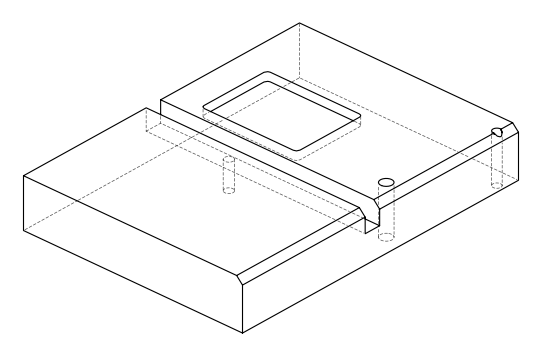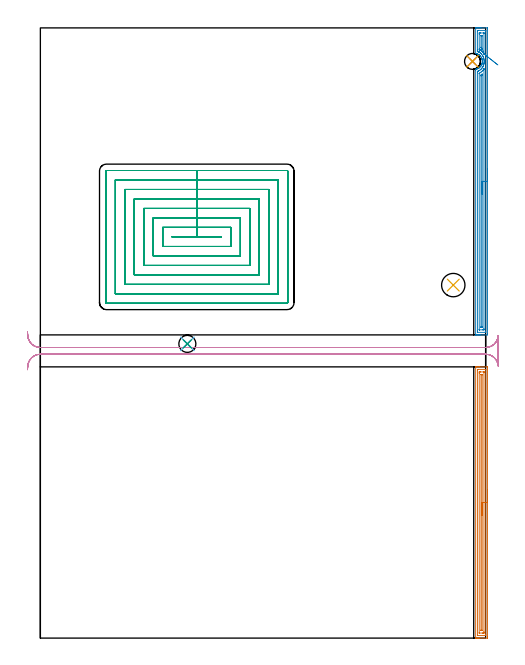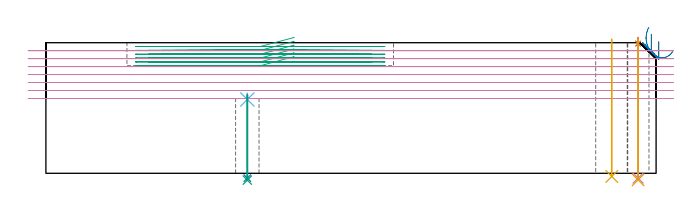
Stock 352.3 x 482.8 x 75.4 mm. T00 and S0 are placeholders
(PLAN: 11 operations, 8 tool changes, 56.5 min)
(1 AREA_MILL | FG_CHAMFER_SURFACE | UGT0205_001 | 7.06 min | 9732 mm3)
(2 AREA_MILL_1 | FG_CHAMFER_SURFACE_1 | UGT0205_001 | 7.96 min | 10979 mm3)
(3 MILL_RECTANGULAR_POCKET | POCKET_RECTANGULAR_STRAIGHT | UGT0201_128 | Follow Part, ap 2.5, ae 75% | 28.79 min | 235306 mm3)
(4 MILL_RECTANGULAR_SLOT | SLOT_RECTANGULAR | UGT0201_094 | Follow Part, ap 5, ae 75% | 11.21 min | 286532 mm3)
(5 INDEXABLE_INSERT_DRILL_THROUGH_HOLE_FROM_SOLID | STEP1HOLE | NXT0302_008 | 0.32 min | 20249 mm3)
(6 SPOT_DRILL | STEP1HOLE_1 | NXT0321_9005460120000 | 0.04 min | 12 mm3)
(7 SPOT_DRILL_1 | STEP1HOLE_2 | NXT0321_9005460120000 | 0.03 min | 0 mm3)
(8 DRILL_THROUGH_HOLE_INTO_CENTER | STEP1HOLE_1 | NXT0301_042 | 0.2 min | 1683 mm3)
(9 DRILL_TO_ENLARGE_THROUGH_HOLE | STEP1HOLE_1 | NXT0301_102 | 0.2 min | 4470 mm3)
(10 DRILL_THROUGH_HOLE_INTO_CENTER_1 | STEP1HOLE_2 | NXT0301_042 | 0.32 min | 2912 mm3)
(11 DRILL_TO_ENLARGE_THROUGH_HOLE_1 | STEP1HOLE_2 | NXT0301_097 | 0.33 min | 6338 mm3)
(TOOL UGT0205_001 | Chamfer Mill 20 x 3 x 45 deg. | D20 FL50 Z2)
(TOOL UGT0201_128 | Carbide End Mill 10.0 | D10 FL15 Z4)
(TOOL UGT0201_094 | End mill 20 mm | D20 FL38 Z4)
(TOOL NXT0302_008 | Index. Insert Drill 18.5mm [880-D1850L25-05] | D18.5 PA176 FL93 Z2)
(TOOL NXT0321_9005460120000 | NC Spot Drill, 142deg, 12mm, Carbide, Uncoated | D12 PA142 FL30 Z2)
(TOOL NXT0301_042 | Carbide Drill 7.1mm [860.1-0710-057A1-MM 2214] | D7.1 PA140 FL85 Z2)
(TOOL NXT0301_102 | Carbide Drill 13.5mm [860.1-1350-108A1-MM 2214] | D13.5 PA140 FL123 Z2)
(TOOL NXT0301_097 | Carbide Drill 12.6mm [860.1-1260-063A1-MM 2214] | D12.6 PA140 FL77 Z2)
(OP 1 AREA_MILL)
G17 G21 G94 G90
T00 M6
G54
G17 G0 G90 X353.8 Y117.3 S1061 M3
G43 Z85.4 H0
Z76.
G94 G1 Y117.262 Z75.128 F250.
Y117.148 Z74.264
Y116.959 Z73.412
Y116.697 Z72.58
Y116.363 Z71.774
Y115.96 Z71.
Y115.492 Z70.264
Y114.96 Z69.572
Y114.371 Z68.929
Y113.728 Z68.34
Y113.036 Z67.809
Y112.3 Z67.34
Y111.526 Z66.937
Y110.72 Z66.603
Y109.888 Z66.341
Y109.037 Z66.152
Y108.172 Z66.038
Y107.3 Z66.
Y1.161
X353.799 Y0.61 Z66.001
X353.797 Y0.272 Z66.002
X353.793 Y0.01 Z66.004
X353.466 Y0. Z66.332
X347.354 Z72.44
X346.801 Z72.995
X346.481 Z73.315
X345.928 Z73.868
X345.608 Z74.187
X344.646 Z75.154
X344.523 Z75.269
X344.476 Z75.315
X344.403 Y0.01 Z75.388
X344.4 Y0.164 Z75.4
Y214.436
X344.402 Y214.59 Z75.388
X344.52 Y214.597 Z75.272
X344.646 Y214.6 Z75.154
X344.967 Z74.833
X345.608 Z74.187
X346.801 Z72.995
X347.354 Z72.44
X353.466 Z66.332
X353.746 Y214.596 Z66.051
X353.792 Y214.59 Z66.005
X353.799 Y214.542 Z65.999
X353.8 Y213.99 Z66.
Y107.3
X352.386 Z67.414
X352.385 Y2.608 Z67.415
X352.384 Y2.396 Z67.416
X352.38 Y2.056 Z67.42
X352.379 Y2.021 Z67.421
X352.338 Y2.01 Z67.462
X352.235 Y2.005 Z67.565
X352.105 Y2.001 Z67.695
X345.994 Y2. Z73.806
X345.858 Y2.003 Z73.942
X345.83 Y2.006 Z73.97
X345.822 Y2.01 Z73.978
X345.819 Y2.017 Z73.981
X345.817 Y2.049 Z73.983
X345.815 Y2.184 Z73.985
Y211.992
X345.816 Y212.204 Z73.984
X345.82 Y212.544 Z73.98
X345.821 Y212.579 Z73.979
X345.862 Y212.59 Z73.938
X345.965 Y212.595 Z73.835
X346.095 Y212.599 Z73.705
X352.205 Y212.6 Z67.595
X352.342 Y212.598 Z67.458
X352.37 Y212.594 Z67.43
X352.378 Y212.59 Z67.422
X352.381 Y212.583 Z67.419
X352.383 Y212.551 Z67.417
X352.385 Y212.416 Z67.415
X352.386 Y107.3 Z67.414
X350.972 Z68.828
X350.971 Y4.946 Z68.829
X350.969 Y4.182 Z68.831
X350.967 Y4.058 Z68.833
X350.965 Y4.019 Z68.835
X350.934 Y4.01 Z68.866
X350.846 Y4.008 Z68.954
X350.15 Y4. Z69.65
X349.973 Z69.827
X347.531 Z72.269
X347.354 Y4.001 Z72.446
X347.295 Y4.002 Z72.505
X347.248 Y4.007 Z72.552
X347.238 Y4.01 Z72.562
X347.235 Y4.019 Z72.565
X347.232 Y4.054 Z72.568
X347.229 Y4.182 Z72.571
Y209.654
X347.231 Y210.418 Z72.569
X347.233 Y210.542 Z72.567
X347.235 Y210.581 Z72.565
X347.266 Y210.59 Z72.534
X347.354 Y210.592 Z72.446
X348.05 Y210.6 Z71.75
X348.227 Z71.573
X350.669 Z69.131
X350.846 Y210.599 Z68.954
X350.905 Y210.598 Z68.895
X350.952 Y210.593 Z68.848
X350.962 Y210.59 Z68.838
X350.965 Y210.581 Z68.835
X350.968 Y210.546 Z68.832
X350.971 Y210.418 Z68.829
X350.972 Y107.3 Z68.828
X349.557 Z70.243
Y6.236
X349.556 Y6.112 Z70.244
X349.553 Y6.029 Z70.247
X349.55 Y6.012 Z70.25
X349.545 Y6.009 Z70.255
X349.52 Y6.005 Z70.28
X349.1 Y6. Z70.7
X349.068 Z70.732
X348.689 Y6.009 Z71.111
X348.649 Y6.011 Z71.151
X348.647 Y6.041 Z71.153
X348.644 Y6.088 Z71.156
X348.643 Y6.133 Z71.157
Y6.435
Y208.364
X348.644 Y208.488 Z71.156
X348.647 Y208.571 Z71.153
X348.65 Y208.588 Z71.15
X348.655 Y208.591 Z71.145
X348.68 Y208.595 Z71.12
X349.1 Y208.6 Z70.7
X349.132 Z70.668
X349.511 Y208.591 Z70.289
X349.551 Y208.589 Z70.249
X349.553 Y208.559 Z70.247
X349.556 Y208.512 Z70.244
X349.557 Y208.467 Z70.243
Y208.165
Y107.3
Y106.428 Z70.281
Y105.564 Z70.395
Y104.712 Z70.583
Y103.88 Z70.846
Y103.074 Z71.18
Y102.3 Z71.582
Y101.564 Z72.051
Y100.872 Z72.582
Y100.229 Z73.172
Y99.64 Z73.815
Y99.109 Z74.507
Y98.64 Z75.243
Y98.237 Z76.017
Y97.903 Z76.823
Y97.641 Z77.655
Y97.452 Z78.506
Y97.338 Z79.371
Y97.3 Z80.243
G0 Z85.4
M5
M2
(OP 2 AREA_MILL_1)
G17 G21 G94 G90
T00 M6
G54
G17 G0 G90 X353.8 Y371.35 S1061 M3
G43 Z85.4 H0
Z76.
G94 G1 Y371.312 Z75.128 F250.
Y371.198 Z74.263
Y371.009 Z73.412
Y370.747 Z72.58
Y370.413 Z71.774
Y370.01 Z71.
Y369.541 Z70.264
Y369.01 Z69.572
Y368.421 Z68.929
Y367.778 Z68.34
Y367.086 Z67.808
Y366.35 Z67.34
Y365.576 Z66.937
Y364.77 Z66.603
Y363.938 Z66.341
Y363.086 Z66.152
Y362.222 Z66.038
Y361.35 Z66.
Y241.048
X353.799 Y240.498 Z66.001
X353.797 Y240.16 Z66.002
X353.793 Y239.91 Z66.004
X353.466 Y239.9 Z66.332
X348.227 Z71.568
X347.651 Z72.146
X347.354 Z72.443
X346.778 Z73.019
X346.481 Z73.315
X345.887 Z73.913
X345.328 Z74.471
X344.735 Z75.065
X344.627 Z75.172
X344.513 Z75.279
X344.476 Z75.315
X344.403 Y239.91 Z75.388
X344.4 Y240.051 Z75.4
Y449.202
X344.406 Y450.031 Z75.392
X344.48 Y450.045 Z75.319
X344.927 Y450.147 Z74.87
X344.974 Y450.161 Z74.823
X345.171 Y450.217 Z74.624
X345.286 Y450.25 Z74.512
X345.371 Y450.274 Z74.427
X345.821 Y450.441 Z73.977
X346.044 Y450.542 Z73.752
X346.208 Y450.615 Z73.591
X346.263 Y450.639 Z73.537
X346.519 Y450.772 Z73.278
X346.862 Y450.986 Z72.937
X346.917 Y451.025 Z72.88
X346.974 Y451.063 Z72.825
X347.154 Y451.187 Z72.645
X347.449 Y451.419 Z72.349
X347.733 Y451.666 Z72.062
X348.045 Y451.98 Z71.753
X348.291 Y452.264 Z71.506
X348.526 Y452.56 Z71.273
X348.652 Y452.745 Z71.148
X348.739 Y452.874 Z71.061
X348.853 Y453.06 Z70.947
X348.937 Y453.197 Z70.863
X349.07 Y453.455 Z70.728
X349.161 Y453.662 Z70.635
X349.266 Y453.898 Z70.531
X349.282 Y453.94 Z70.515
X349.342 Y454.107 Z70.452
X349.391 Y454.238 Z70.406
X349.432 Y454.349 Z70.366
X349.49 Y454.553 Z70.308
X349.558 Y454.794 Z70.24
X349.587 Y454.932 Z70.212
X349.601 Y454.999 Z70.197
X349.637 Y455.167 Z70.163
X349.653 Y455.243 Z70.147
X349.682 Y455.474 Z70.116
X349.693 Y455.554 Z70.106
X349.711 Y455.69 Z70.088
X349.726 Y455.954 Z70.07
X349.731 Y456.059 Z70.06
X349.735 Y456.137 Z70.055
X349.733 Y456.337 Z70.053
Y456.468 Z70.06
X349.734 Y456.528 Z70.064
X349.735 Y456.55
X349.736 Y456.574
Y456.585
X349.699 Y457.032 Z70.101
X349.698 Y457.042 Z70.102
X349.682 Y457.136 Z70.116
X349.666 Y457.229 Z70.129
X349.654 Y457.316 Z70.144
X349.628 Y457.48 Z70.169
X349.583 Y457.675 Z70.212
X349.531 Y457.915 Z70.269
X349.529 Y457.926 Z70.271
X349.469 Y458.121 Z70.331
X349.391 Y458.376 Z70.409
X349.319 Y458.564 Z70.48
X349.221 Y458.82 Z70.578
X349.132 Y459.013 Z70.666
X349.085 Y459.115 Z70.713
X349.035 Y459.213 Z70.764
X348.936 Y459.403 Z70.862
X348.902 Y459.459 Z70.895
X348.747 Y459.714 Z71.051
X348.419 Y460.17 Z71.38
X348.272 Y460.351 Z71.527
X348.061 Y460.608 Z71.738
X347.79 Y460.867 Z72.008
X347.613 Y461.037 Z72.186
X347.364 Y461.243 Z72.435
X347.154 Y461.416 Z72.645
X347.073 Y461.476 Z72.727
X347.037 Y461.503 Z72.762
X346.917 Y461.577 Z72.878
X346.655 Y461.741 Z73.144
X346.481 Y461.836 Z73.314
X346.261 Y461.958 Z73.534
X345.821 Y462.159 Z73.977
X345.496 Y462.283 Z74.303
X345.371 Y462.331 Z74.427
X345.171 Y462.397 Z74.626
X344.91 Y462.461 Z74.889
X344.827 Y462.481 Z74.97
X344.735 Y462.501 Z75.061
X344.413 Y462.569 Z75.386
X344.404 Y462.577 Z75.396
X344.4 Y462.58 Z75.4
Y482.648
X344.402 Y482.79 Z75.388
X344.511 Y482.797 Z75.281
X344.628 Y482.8 Z75.171
X345.329 Z74.471
X345.886 Z73.913
X346.481 Z73.315
X346.778 Z73.019
X347.354 Z72.443
X347.651 Z72.146
X348.227 Z71.568
X348.812 Z70.983
X353.466 Z66.332
X353.758 Y482.796 Z66.039
X353.792 Y482.79 Z66.005
X353.799 Y482.754 Z65.999
X353.8 Y482.202 Z66.
Y361.35
X352.386 Z67.414
X352.385 Y242.493 Z67.415
X352.384 Y242.281 Z67.416
X352.379 Y241.942 Z67.421
X352.377 Y241.91 Z67.423
X352.317 Y241.906 Z67.483
X352.217 Y241.902 Z67.583
X352.092 Y241.9 Z67.708
X345.98 Y241.901 Z73.82
X345.856 Y241.906 Z73.944
X345.833 Y241.91 Z73.967
X345.821 Y241.917 Z73.979
X345.819 Y241.943 Z73.981
X345.816 Y242.069 Z73.984
X345.815 Y242.281 Z73.985
X345.814 Y242.962 Z73.986
Y447.418
X345.816 Y448.098 Z73.984
X345.819 Y448.31 Z73.981
X345.821 Y448.35 Z73.979
X345.826 Y448.365 Z73.974
X345.865 Y448.382 Z73.935
X345.99 Y448.434 Z73.81
X346.131 Y448.491 Z73.669
X346.254 Y448.542 Z73.546
X346.481 Y448.646 Z73.319
X346.851 Y448.824 Z72.949
X347.053 Y448.93 Z72.747
X347.354 Y449.108 Z72.446
X347.411 Y449.144 Z72.389
X347.499 Y449.202 Z72.301
X347.922 Y449.513 Z71.878
X348.227 Y449.758 Z71.573
X348.405 Y449.912 Z71.395
X348.603 Y450.094 Z71.197
X348.851 Y450.348 Z70.949
X349.1 Y450.626 Z70.7
X349.262 Y450.82 Z70.538
X349.393 Y450.986 Z70.407
X349.639 Y451.327 Z70.161
X349.973 Y451.835 Z69.827
X349.989 Y451.861 Z69.811
X349.998 Y451.878 Z69.802
X350.286 Y452.45 Z69.514
X350.43 Y452.77 Z69.37
X350.503 Y452.945 Z69.297
X350.551 Y453.071 Z69.249
X350.759 Y453.662 Z69.041
X350.772 Y453.7 Z69.028
X350.78 Y453.729 Z69.02
X350.846 Y453.968 Z68.954
X350.955 Y454.442 Z68.845
X350.977 Y454.553 Z68.823
X351.039 Y454.9 Z68.761
X351.079 Y455.207 Z68.721
X351.108 Y455.445 Z68.692
X351.145 Y456.031 Z68.655
X351.147 Y456.337 Z68.653
X351.123 Y456.946 Z68.677
X351.1 Y457.229 Z68.7
X350.994 Y457.97 Z68.806
X350.962 Y458.121 Z68.838
X350.846 Y458.636 Z68.954
X350.734 Y459.013 Z69.066
X350.68 Y459.183 Z69.12
X350.402 Y459.905 Z69.398
X350.264 Y460.202 Z69.536
X349.973 Y460.764 Z69.827
X349.959 Y460.79 Z69.841
X349.955 Y460.797 Z69.845
X349.924 Y460.847 Z69.876
X349.33 Y461.689 Z70.47
X349.1 Y461.974 Z70.7
X348.956 Y462.145 Z70.844
X348.817 Y462.288 Z70.983
X348.514 Y462.58 Z71.286
X348.227 Y462.835 Z71.573
X347.885 Y463.118 Z71.915
X347.675 Y463.277 Z72.125
X347.384 Y463.472 Z72.416
X347.354 Y463.491 Z72.446
X347.307 Y463.52 Z72.493
X346.734 Y463.833 Z73.066
X346.481 Y463.95 Z73.319
X346.204 Y464.074 Z73.596
X345.948 Y464.185 Z73.852
X345.859 Y464.226 Z73.941
X345.821 Y464.246 Z73.979
X345.819 Y464.268 Z73.981
X345.817 Y464.364 Z73.983
X345.814 Y465.045 Z73.986
Y465.256
X345.815 Y480.207 Z73.985
X345.816 Y480.418 Z73.984
X345.821 Y480.758 Z73.979
X345.823 Y480.79 Z73.977
X345.883 Y480.794 Z73.917
X345.983 Y480.798 Z73.817
X346.108 Y480.8 Z73.692
X352.22 Y480.799 Z67.58
X352.344 Y480.794 Z67.456
X352.367 Y480.79 Z67.433
X352.379 Y480.783 Z67.421
X352.381 Y480.757 Z67.419
X352.384 Y480.631 Z67.416
X352.385 Y480.418 Z67.415
X352.386 Y479.738 Z67.414
Y361.35
X350.972 Z68.828
X350.971 Y244.829 Z68.829
X350.967 Y244.065 Z68.833
X350.965 Y243.944 Z68.835
X350.961 Y243.91 Z68.839
X350.927 Y243.907 Z68.873
X350.846 Y243.904 Z68.954
X350.135 Y243.9 Z69.665
X349.973 Z69.827
X347.515 Z72.285
X347.354 Y243.901 Z72.446
X347.3 Y243.903 Z72.5
X347.257 Y243.907 Z72.543
X347.236 Y243.91 Z72.564
X347.234 Y243.938 Z72.566
X347.23 Y244.065 Z72.57
X347.229 Y244.193 Z72.571
Y446.526
X347.23 Y446.653 Z72.57
X347.233 Y446.782 Z72.567
X347.235 Y446.862 Z72.565
X347.266 Y446.891 Z72.534
X347.354 Y446.943 Z72.446
X347.65 Y447.116 Z72.15
X348.139 Y447.418 Z71.661
X348.191 Y447.455 Z71.609
X348.227 Y447.481 Z71.573
X348.694 Y447.833 Z71.106
X349.1 Y448.164 Z70.7
X349.178 Y448.231 Z70.622
X349.264 Y448.31 Z70.536
X349.622 Y448.669 Z70.178
X349.973 Y449.047 Z69.827
X350.045 Y449.129 Z69.755
X350.106 Y449.202 Z69.694
X350.432 Y449.625 Z69.368
X350.765 Y450.094 Z69.035
X350.932 Y450.341 Z68.868
X350.962 Y450.383 Z68.838
X350.965 Y450.373 Z68.835
X350.968 Y450.307 Z68.832
X350.97 Y450.222 Z68.83
X350.971 Y450.094 Z68.829
X350.972 Y449.966 Z68.828
Y361.35
X349.557 Z70.243
Y246.274
X349.556 Y246.118 Z70.244
X349.553 Y245.994 Z70.247
X349.551 Y245.919 Z70.249
X349.511 Y245.91 Z70.289
X349.1 Y245.901 Z70.7
X349.05 Y245.9 Z70.75
X348.7 Y245.907 Z71.1
X348.658 Y245.91 Z71.142
X348.649 Y245.916 Z71.151
X348.647 Y245.929 Z71.153
X348.644 Y245.977 Z71.156
X348.643 Y246.023 Z71.157
Y246.316
Y444.743
X348.644 Y445.208 Z71.156
X348.647 Y445.422 Z71.153
X348.65 Y445.522 Z71.15
X348.786 Y445.634 Z71.014
X349.471 Y446.147 Z70.329
X349.52 Y446.181 Z70.28
X349.544 Y446.197 Z70.256
X349.551 Y446.176 Z70.249
X349.553 Y446.142 Z70.247
X349.556 Y446.061 Z70.244
X349.557 Y445.634 Z70.243
Y445.167
Y361.35
Y360.478 Z70.281
Y359.613 Z70.395
Y358.762 Z70.583
Y357.93 Z70.846
Y357.124 Z71.18
Y356.35 Z71.582
Y355.614 Z72.051
Y354.922 Z72.582
Y354.279 Z73.172
Y353.69 Z73.815
Y353.158 Z74.507
Y352.69 Z75.243
Y352.287 Z76.016
Y351.953 Z76.822
Y351.691 Z77.654
Y351.502 Z78.506
Y351.388 Z79.371
Y351.35 Z80.243
G0 Z85.4
X361.982 Y453.501
Z70.528
G1 X361.536 Y453.853 Z69.866
X361.047 Y454.24 Z69.256
X360.518 Y454.658 Z68.702
X359.953 Y455.105 Z68.209
X359.357 Y455.576 Z67.781
X358.734 Y456.069 Z67.421
X358.088 Y456.579 Z67.131
X357.425 Y457.103 Z66.915
X356.75 Y457.637 Z66.772
X356.068 Y458.176 Z66.706
X355.383 Y458.717 Z66.715
X354.702 Y459.256 Z66.8
X354.03 Y459.788 Z66.961
X353.371 Y460.309 Z67.196
X352.73 Y460.815 Z67.503
X352.113 Y461.303 Z67.88
X351.524 Y461.768 Z68.324
X350.968 Y462.208 Z68.832
X350.962 Y462.213 Z68.838
X350.925 Y462.262 Z68.875
X350.35 Y463.088 Z69.45
X350.041 Y463.472 Z69.759
X349.973 Y463.553 Z69.827
X349.778 Y463.772 Z70.022
X349.587 Y463.966 Z70.213
X349.172 Y464.364 Z70.628
X349.1 Y464.428 Z70.7
X348.709 Y464.764 Z71.091
X348.227 Y465.119 Z71.573
X348.02 Y465.256 Z71.78
X347.354 Y465.647 Z72.446
X347.29 Y465.686 Z72.51
X347.256 Y465.709 Z72.544
X347.241 Y465.72 Z72.559
X347.236 Y465.765 Z72.564
X347.231 Y466.02 Z72.569
X347.229 Y466.148 Z72.571
Y477.871
X347.233 Y478.635 Z72.567
X347.235 Y478.756 Z72.565
X347.239 Y478.79 Z72.561
X347.273 Y478.793 Z72.527
X347.354 Y478.796 Z72.446
X348.065 Y478.8 Z71.735
X348.227 Z71.573
X350.684 Z69.116
X350.846 Y478.799 Z68.954
X350.9 Y478.797 Z68.9
X350.943 Y478.793 Z68.857
X350.965 Y478.79 Z68.835
X350.966 Y478.762 Z68.834
X350.97 Y478.635 Z68.83
X350.971 Y478.507 Z68.829
Y462.324
X350.97 Y462.239 Z68.83
X350.968 Y462.208 Z68.832
X349.553 Y466.392 Z70.247
X349.534 Y466.403 Z70.266
X349.1 Y466.729 Z70.7
X348.682 Y467.04 Z71.118
X348.649 Y467.075 Z71.151
X348.647 Y467.099 Z71.153
X348.645 Y467.157 Z71.155
X348.643 Y467.274 Z71.157
Y467.507
Y476.426
X348.644 Y476.582 Z71.156
X348.647 Y476.706 Z71.153
X348.649 Y476.781 Z71.151
X348.689 Y476.79 Z71.111
X349.1 Y476.799 Z70.7
X349.15 Y476.8 Z70.65
X349.5 Y476.793 Z70.3
X349.543 Y476.79 Z70.257
X349.551 Y476.784 Z70.249
X349.553 Y476.771 Z70.247
X349.556 Y476.723 Z70.244
X349.557 Y476.677 Z70.243
Y476.384
Y466.573
X349.555 Y466.417 Z70.245
X349.554 Y466.392 Z70.246
X349.553 Z70.247
X349.041 Y465.961 Z70.807
X348.568 Y465.564 Z71.423
X348.138 Y465.203 Z72.091
X347.754 Y464.881 Z72.805
X347.42 Y464.599 Z73.56
X347.137 Y464.362 Z74.351
X346.908 Y464.169 Z75.17
X346.734 Y464.023 Z76.012
X346.617 Y463.925 Z76.871
X346.558 Y463.876 Z77.74
Y463.875 Z78.613
X346.615 Y463.924 Z79.482
X346.731 Y464.02 Z80.341
X346.903 Y464.165 Z81.184
X347.131 Y464.356 Z82.004
X347.412 Y464.593 Z82.795
X347.746 Y464.873 Z83.551
X348.128 Y465.195 Z84.266
G0 Z85.4
M5
M2
(OP 3 MILL_RECTANGULAR_POCKET)
G17 G21 G94 G90
T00 M6
G54
G17 G0 G90 X143.2 Y317.481 S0 M3
G43 Z85.4 H0
Z78.4
G94 G1 Y317.5 Z78.395 F250.
X123.75 Z73.183
X104.3 F500.
Y317.4
X143.2
Y317.5
X123.75
Y325.
X96.8
Y309.9
X150.7
Y325.
X123.75
Y332.5
X89.3
Y302.4
X158.2
Y332.5
X123.75
Y340.
X81.8
Y294.9
X165.7
Y340.
X123.75
Y347.5
X74.3
Y287.4
X173.2
Y347.5
X123.75
Y355.
X66.8
Y279.9
X180.7
Y355.
X123.75
Y362.5
X59.3
Y272.4
X188.2
Y362.5
X123.75
Y370.
X52.3
G3 X51.8 Y369.5 R0.5
G1 Y265.4
G3 X52.3 Y264.9 R0.5
G1 X195.2
G3 X195.7 Y265.4 R0.5
G1 Y369.5
G3 X195.2 Y370. R0.5
G1 X123.75
X122.75
G0 X143.2 Y317.481 Z76.183
G1 Y317.5 Z76.178 F250.
X123.75 Z70.967
X104.3 F500.
Y317.4
X143.2
Y317.5
X123.75
Y325.
X96.8
Y309.9
X150.7
Y325.
X123.75
Y332.5
X89.3
Y302.4
X158.2
Y332.5
X123.75
Y340.
X81.8
Y294.9
X165.7
Y340.
X123.75
Y347.5
X74.3
Y287.4
X173.2
Y347.5
X123.75
Y355.
X66.8
Y279.9
X180.7
Y355.
X123.75
Y362.5
X59.3
Y272.4
X188.2
Y362.5
X123.75
Y370.
X52.3
G3 X51.8 Y369.5 R0.5
G1 Y265.4
G3 X52.3 Y264.9 R0.5
G1 X195.2
G3 X195.7 Y265.4 R0.5
G1 Y369.5
G3 X195.2 Y370. R0.5
G1 X123.75
X122.75
G0 X143.2 Y317.481 Z73.967
G1 Y317.5 Z73.962 F250.
X123.75 Z68.75
X104.3 F500.
Y317.4
X143.2
Y317.5
X123.75
Y325.
X96.8
Y309.9
X150.7
Y325.
X123.75
Y332.5
X89.3
Y302.4
X158.2
Y332.5
X123.75
Y340.
X81.8
Y294.9
X165.7
Y340.
X123.75
Y347.5
X74.3
Y287.4
X173.2
Y347.5
X123.75
Y355.
X66.8
Y279.9
X180.7
Y355.
X123.75
Y362.5
X59.3
Y272.4
X188.2
Y362.5
X123.75
Y370.
X52.3
G3 X51.8 Y369.5 R0.5
G1 Y265.4
G3 X52.3 Y264.9 R0.5
G1 X195.2
G3 X195.7 Y265.4 R0.5
G1 Y369.5
G3 X195.2 Y370. R0.5
G1 X123.75
X122.75
G0 X143.2 Y317.481 Z71.75
G1 Y317.5 Z71.745 F250.
X123.75 Z66.533
X104.3 F500.
Y317.4
X143.2
Y317.5
X123.75
Y325.
X96.8
Y309.9
X150.7
Y325.
X123.75
Y332.5
X89.3
Y302.4
X158.2
Y332.5
X123.75
Y340.
X81.8
Y294.9
X165.7
Y340.
X123.75
Y347.5
X74.3
Y287.4
X173.2
Y347.5
X123.75
Y355.
X66.8
Y279.9
X180.7
Y355.
X123.75
Y362.5
X59.3
Y272.4
X188.2
Y362.5
X123.75
Y370.
X52.3
G3 X51.8 Y369.5 R0.5
G1 Y265.4
G3 X52.3 Y264.9 R0.5
G1 X195.2
G3 X195.7 Y265.4 R0.5
G1 Y369.5
G3 X195.2 Y370. R0.5
G1 X123.75
X122.75
G0 X143.2 Y317.481 Z69.533
G1 Y317.5 Z69.528 F250.
X123.75 Z64.317
X104.3 F500.
Y317.4
X143.2
Y317.5
X123.75
Y325.
X96.8
Y309.9
X150.7
Y325.
X123.75
Y332.5
X89.3
Y302.4
X158.2
Y332.5
X123.75
Y340.
X81.8
Y294.9
X165.7
Y340.
X123.75
Y347.5
X74.3
Y287.4
X173.2
Y347.5
X123.75
Y355.
X66.8
Y279.9
X180.7
Y355.
X123.75
Y362.5
X59.3
Y272.4
X188.2
Y362.5
X123.75
Y370.
X52.3
G3 X51.8 Y369.5 R0.5
G1 Y265.4
G3 X52.3 Y264.9 R0.5
G1 X195.2
G3 X195.7 Y265.4 R0.5
G1 Y369.5
G3 X195.2 Y370. R0.5
G1 X123.75
X122.75
G0 X143.2 Y317.481 Z67.317
G1 Y317.5 Z67.312 F250.
X123.75 Z62.1
X104.3 F500.
Y317.4
X143.2
Y317.5
X123.75
Y325.
X96.8
Y309.9
X150.7
Y325.
X123.75
Y332.5
X89.3
Y302.4
X158.2
Y332.5
X123.75
Y340.
X81.8
Y294.9
X165.7
Y340.
X123.75
Y347.5
X74.3
Y287.4
X173.2
Y347.5
X123.75
Y355.
X66.8
Y279.9
X180.7
Y355.
X123.75
Y362.5
X59.3
Y272.4
X188.2
Y362.5
X123.75
Y370.
X52.3
G3 X51.8 Y369.5 R0.5
G1 Y265.4
G3 X52.3 Y264.9 R0.5
G1 X195.2
G3 X195.7 Y265.4 R0.5
G1 Y369.5
G3 X195.2 Y370. R0.5
G1 X123.75
X122.75
G0 Z85.4
M5
M2
(OP 4 MILL_RECTANGULAR_SLOT)
G17 G21 G94 G90
T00 M6
G54
G17 G0 G90 X-10.202 Y212.383 S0 M3
G43 Z85.4 H0
Z70.8
G94 G1 X-9.97 Y215.374 F250.
G2 X0. Y224.6 R10. F500.
G1 X352.3
G2 X361.797 Y217.732 R10.
G1 X361.826 Y217.723
G3 X362.3 Y220.766 R10.
G1 Y233.739
G3 X361.826 Y236.78 R10.
G1 X361.798 Y236.771
G2 X352.3 Y229.9 R10.
G1 X0.
G2 X-9.97 Y239.126 R10.
G1 X-10.202 Y242.117 F250.
G0 Y212.383 Z66.2
G1 X-9.97 Y215.374
G2 X0. Y224.6 R10. F500.
G1 X352.3
G2 X362.27 Y215.374 R10.
G1 X362.3
Y239.126
X362.27
G2 X352.3 Y229.9 R10.
G1 X0.
G2 X-9.97 Y239.126 R10.
G1 X-10.202 Y242.117 F250.
G0 Y212.383 Z61.6
G1 X-9.97 Y215.374
G2 X0. Y224.6 R10. F500.
G1 X352.3
G2 X362.27 Y215.374 R10.
G1 X362.3
Y239.126
X362.27
G2 X352.3 Y229.9 R10.
G1 X0.
G2 X-9.97 Y239.126 R10.
G1 X-10.202 Y242.117 F250.
G0 Y212.383 Z57.
G1 X-9.97 Y215.374
G2 X0. Y224.6 R10. F500.
G1 X352.3
G2 X362.27 Y215.374 R10.
G1 X362.3
Y239.126
X362.27
G2 X352.3 Y229.9 R10.
G1 X0.
G2 X-9.97 Y239.126 R10.
G1 X-10.202 Y242.117 F250.
G0 Y212.383 Z52.4
G1 X-9.97 Y215.374
G2 X0. Y224.6 R10. F500.
G1 X352.3
G2 X362.27 Y215.374 R10.
G1 X362.3
Y239.126
X362.27
G2 X352.3 Y229.9 R10.
G1 X0.
G2 X-9.97 Y239.126 R10.
G1 X-10.202 Y242.117 F250.
G0 Y212.383 Z47.8
G1 X-9.97 Y215.374
G2 X0. Y224.6 R10. F500.
G1 X352.3
G2 X362.27 Y215.374 R10.
G1 X362.3
Y239.126
X362.27
G2 X352.3 Y229.9 R10.
G1 X0.
G2 X-9.97 Y239.126 R10.
G1 X-10.202 Y242.117 F250.
G0 Y212.383 Z43.2
G1 X-9.97 Y215.374
G2 X0. Y224.6 R10. F500.
G1 X352.3
G2 X362.27 Y215.374 R10.
G1 X362.3
Y239.126
X362.27
G2 X352.3 Y229.9 R10.
G1 X0.
G2 X-9.97 Y239.126 R10.
G1 X-10.202 Y242.117 F250.
G0 Z85.4
M5
M2
(OP 5 INDEXABLE_INSERT_DRILL_THROUGH_HOLE_FROM_SOLID)
G17 G21 G94 G90
T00 M6
G54
G17 G0 G90 X326.7 Y279.3 S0 M3
G43 Z85.4 H1
G94 G81 G98 Z-1.823 F250. R77.4
G80
M5
M2
(OP 6 SPOT_DRILL)
G17 G21 G94 G90
T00 M6
G54
G17 G0 G90 X116.3 Y232.8 S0 M3
G43 Z85.4 H0
G94 G81 G98 Z42.619 F250. R46.2
G80
M5
M2
(OP 7 SPOT_DRILL_1)
G17 G21 G94 G90
T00 M6
G54
G17 G0 G90 X341.9 Y456.3 S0 M3
G43 Z85.4 H0
G94 G81 G98 Z74.853 F250. R78.4
G80
M5
M2
(OP 8 DRILL_THROUGH_HOLE_INTO_CENTER)
G17 G21 G94 G90
T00 M6
G54
G17 G0 G90 X116.3 Y232.8 S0 M3
G43 Z85.4 H1
G94 G73 G98 Z-2.792 F250. Q6.57 R45.2
G80
M5
M2
(OP 9 DRILL_TO_ENLARGE_THROUGH_HOLE)
G17 G21 G94 G90
T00 M6
G54
G17 G0 G90 X116.3 Y232.8 S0 M3
G43 Z85.4 H1
G94 G73 G98 Z-3.957 F250. Q11.789 R45.2
G80
M5
M2
(OP 10 DRILL_THROUGH_HOLE_INTO_CENTER_1)
G17 G21 G94 G90
T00 M6
G54
G17 G0 G90 X341.9 Y456.3 S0 M3
G43 Z85.4 H1
G94 G73 G98 Z-2.792 F250. Q6.516 R77.4
G80
M5
M2
(OP 11 DRILL_TO_ENLARGE_THROUGH_HOLE_1)
G17 G21 G94 G90
T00 M6
G54
G17 G0 G90 X341.9 Y456.3 S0 M3
G43 Z85.4 H1
G94 G73 G98 Z-3.793 F250. Q11.313 R77.4
G80
M5
M2
